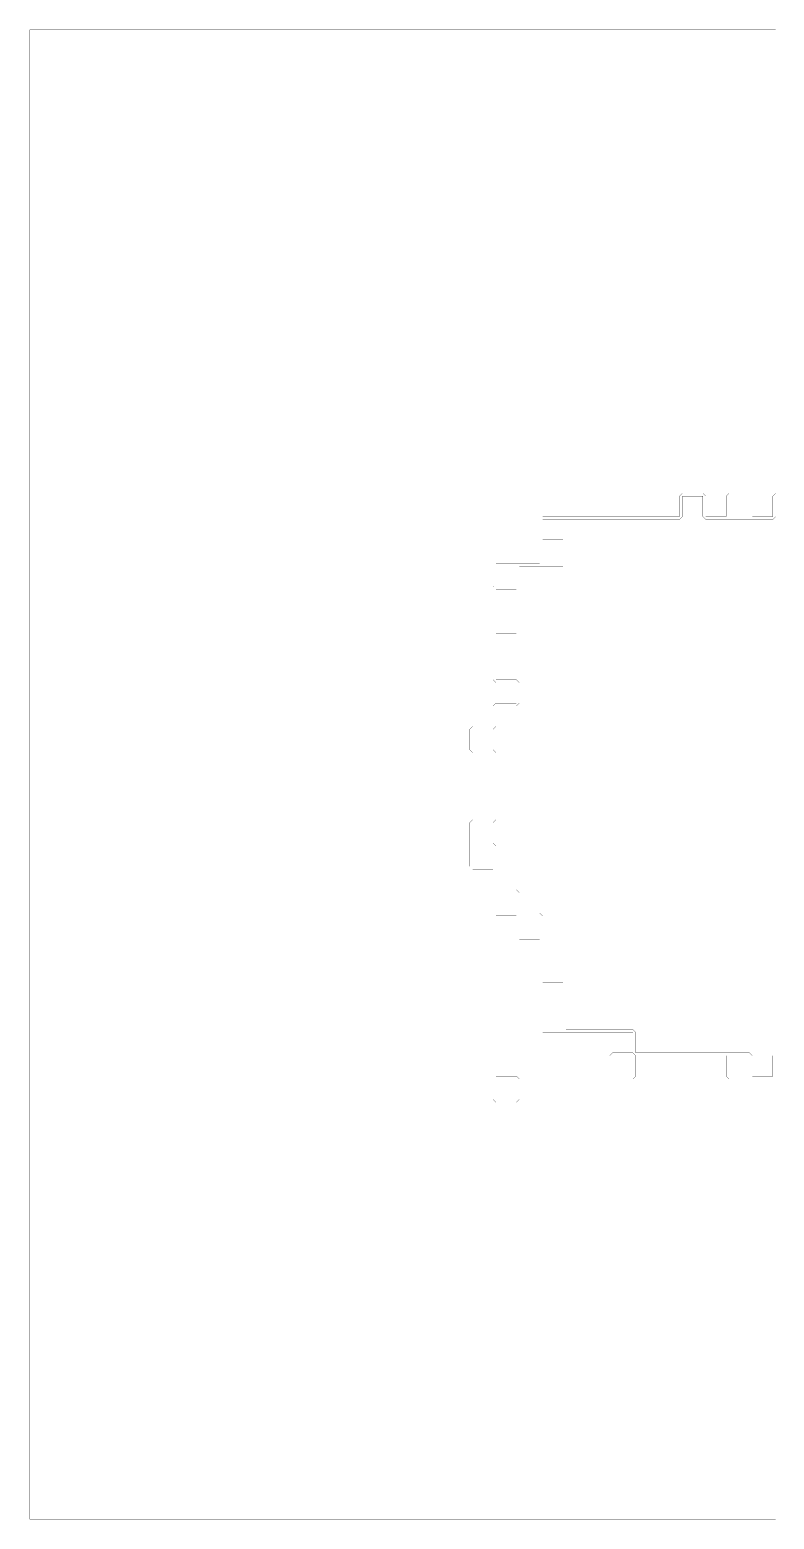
# Model space of a CAD drawing. Header units: metres. Extents: x 0 to 4990, y -4990 to 0.
# Drawn here: x 0 to 2495, y -4990 to 0 of the extents above; entities that cross this region are included whole.
import ezdxf

# ---------------------------------------------------------------- set-up
doc = ezdxf.new("R2010")
doc.units = ezdxf.units.M
doc.layers.add('conductor', color=1, linetype='Continuous')
doc.layers.add('substrate', color=5, linetype='Continuous')

msp = doc.modelspace()

# ---------------------------------------------------------------- linework, layer by layer
at = {"layer": 'conductor', "const_width": 0.5}
msp.add_lwpolyline([(2500, -1630.859375), (2490.234375, -1640.625), (2480.46875, -1640.625), (2470.703125, -1640.625), (2460.9375, -1640.625), (2451.171875, -1640.625), (2441.40625, -1640.625), (2431.640625, -1640.625), (2421.875, -1640.625), (2412.109375, -1640.625), (2402.34375, -1640.625), (2392.578125, -1640.625), (2382.8125, -1640.625), (2373.046875, -1640.625), (2363.28125, -1640.625), (2353.515625, -1640.625), (2343.75, -1640.625), (2333.984375, -1640.625), (2324.21875, -1640.625), (2314.453125, -1640.625), (2304.6875, -1640.625), (2294.921875, -1640.625), (2285.15625, -1640.625), (2275.390625, -1640.625), (2265.625, -1640.625), (2255.859375, -1630.859375), (2255.859375, -1621.09375), (2255.859375, -1611.328125), (2255.859375, -1601.5625), (2255.859375, -1591.796875), (2255.859375, -1582.03125), (2255.859375, -1572.265625), (2255.859375, -1562.5), (2246.09375, -1562.5), (2236.328125, -1562.5), (2226.5625, -1562.5), (2216.796875, -1562.5), (2207.03125, -1562.5), (2197.265625, -1562.5), (2187.5, -1562.5), (2187.5, -1572.265625), (2187.5, -1582.03125), (2187.5, -1591.796875), (2187.5, -1601.5625), (2187.5, -1611.328125), (2187.5, -1621.09375), (2187.5, -1630.859375), (2177.734375, -1640.625), (2167.96875, -1640.625), (2158.203125, -1640.625), (2148.4375, -1640.625), (2138.671875, -1640.625), (2128.90625, -1640.625), (2119.140625, -1640.625), (2109.375, -1640.625), (2099.609375, -1640.625), (2089.84375, -1640.625), (2080.078125, -1640.625), (2070.3125, -1640.625), (2060.546875, -1640.625), (2050.78125, -1640.625), (2041.015625, -1640.625), (2031.25, -1640.625), (2021.484375, -1640.625), (2011.71875, -1640.625), (2001.953125, -1640.625), (1992.1875, -1640.625), (1982.421875, -1640.625), (1972.65625, -1640.625), (1962.890625, -1640.625), (1953.125, -1640.625), (1943.359375, -1640.625), (1933.59375, -1640.625), (1923.828125, -1640.625), (1914.0625, -1640.625), (1904.296875, -1640.625), (1894.53125, -1640.625), (1884.765625, -1640.625), (1875, -1640.625), (1865.234375, -1640.625), (1855.46875, -1640.625), (1845.703125, -1640.625), (1835.9375, -1640.625), (1826.171875, -1640.625), (1816.40625, -1640.625), (1806.640625, -1640.625), (1796.875, -1640.625), (1787.109375, -1640.625), (1777.34375, -1640.625), (1767.578125, -1640.625), (1757.8125, -1640.625), (1748.046875, -1640.625), (1738.28125, -1640.625), (1728.515625, -1640.625), (1718.75, -1640.625), (1718.75, -1650.390625), (1718.75, -1660.15625), (1718.75, -1669.921875), (1718.75, -1679.6875), (1718.75, -1689.453125), (1718.75, -1699.21875), (1718.75, -1708.984375), (1728.515625, -1708.984375), (1738.28125, -1708.984375), (1748.046875, -1708.984375), (1757.8125, -1708.984375), (1767.578125, -1708.984375), (1777.34375, -1708.984375), (1787.109375, -1708.984375), (1796.875, -1718.75), (1796.875, -1728.515625), (1796.875, -1738.28125), (1796.875, -1748.046875), (1796.875, -1757.8125), (1796.875, -1767.578125), (1796.875, -1777.34375), (1796.875, -1787.109375), (1787.109375, -1796.875), (1777.34375, -1796.875), (1767.578125, -1796.875), (1757.8125, -1796.875), (1748.046875, -1796.875), (1738.28125, -1796.875), (1728.515625, -1796.875), (1718.75, -1796.875), (1708.984375, -1796.875), (1699.21875, -1796.875), (1689.453125, -1796.875), (1679.6875, -1796.875), (1669.921875, -1796.875), (1660.15625, -1796.875), (1650.390625, -1796.875), (1640.625, -1796.875), (1640.625, -1806.640625), (1640.625, -1816.40625), (1640.625, -1826.171875), (1640.625, -1835.9375), (1640.625, -1845.703125), (1640.625, -1855.46875), (1640.625, -1865.234375), (1640.625, -1875), (1640.625, -1884.765625), (1640.625, -1894.53125), (1640.625, -1904.296875), (1640.625, -1914.0625), (1640.625, -1923.828125), (1640.625, -1933.59375), (1640.625, -1943.359375), (1640.625, -1953.125), (1640.625, -1962.890625), (1640.625, -1972.65625), (1640.625, -1982.421875), (1640.625, -1992.1875), (1640.625, -2001.953125), (1640.625, -2011.71875), (1640.625, -2021.484375), (1630.859375, -2031.25), (1621.09375, -2031.25), (1611.328125, -2031.25), (1601.5625, -2031.25), (1591.796875, -2031.25), (1582.03125, -2031.25), (1572.265625, -2031.25), (1562.5, -2031.25), (1562.5, -2041.015625), (1562.5, -2050.78125), (1562.5, -2060.546875), (1562.5, -2070.3125), (1562.5, -2080.078125), (1562.5, -2089.84375), (1562.5, -2099.609375), (1562.5, -2109.375), (1562.5, -2119.140625), (1562.5, -2128.90625), (1562.5, -2138.671875), (1562.5, -2148.4375), (1562.5, -2158.203125), (1562.5, -2167.96875), (1562.5, -2177.734375), (1572.265625, -2177.734375), (1582.03125, -2177.734375), (1591.796875, -2177.734375), (1601.5625, -2177.734375), (1611.328125, -2177.734375), (1621.09375, -2177.734375), (1630.859375, -2177.734375), (1640.625, -2187.5), (1640.625, -2197.265625), (1640.625, -2207.03125), (1640.625, -2216.796875), (1640.625, -2226.5625), (1640.625, -2236.328125), (1640.625, -2246.09375), (1640.625, -2255.859375), (1630.859375, -2265.625), (1621.09375, -2265.625), (1611.328125, -2265.625), (1601.5625, -2265.625), (1591.796875, -2265.625), (1582.03125, -2265.625), (1572.265625, -2265.625), (1562.5, -2265.625), (1562.5, -2275.390625), (1562.5, -2285.15625), (1562.5, -2294.921875), (1562.5, -2304.6875), (1562.5, -2314.453125), (1562.5, -2324.21875), (1562.5, -2333.984375), (1552.734375, -2343.75), (1542.96875, -2343.75), (1533.203125, -2343.75), (1523.4375, -2343.75), (1513.671875, -2343.75), (1503.90625, -2343.75), (1494.140625, -2343.75), (1484.375, -2343.75), (1484.375, -2353.515625), (1484.375, -2363.28125), (1484.375, -2373.046875), (1484.375, -2382.8125), (1484.375, -2392.578125), (1484.375, -2402.34375), (1484.375, -2412.109375), (1494.140625, -2412.109375), (1503.90625, -2412.109375), (1513.671875, -2412.109375), (1523.4375, -2412.109375), (1533.203125, -2412.109375), (1542.96875, -2412.109375), (1552.734375, -2412.109375), (1562.5, -2421.875), (1562.5, -2431.640625), (1562.5, -2441.40625), (1562.5, -2451.171875), (1562.5, -2460.9375), (1562.5, -2470.703125), (1562.5, -2480.46875), (1562.5, -2490.234375), (1562.5, -2500), (1562.5, -2509.765625), (1562.5, -2519.53125), (1562.5, -2529.296875), (1562.5, -2539.0625), (1562.5, -2548.828125), (1562.5, -2558.59375), (1562.5, -2568.359375), (1562.5, -2578.125), (1562.5, -2587.890625), (1562.5, -2597.65625), (1562.5, -2607.421875), (1562.5, -2617.1875), (1562.5, -2626.953125), (1562.5, -2636.71875), (1562.5, -2646.484375), (1552.734375, -2656.25), (1542.96875, -2656.25), (1533.203125, -2656.25), (1523.4375, -2656.25), (1513.671875, -2656.25), (1503.90625, -2656.25), (1494.140625, -2656.25), (1484.375, -2656.25), (1484.375, -2666.015625), (1484.375, -2675.78125), (1484.375, -2685.546875), (1484.375, -2695.3125), (1484.375, -2705.078125), (1484.375, -2714.84375), (1484.375, -2724.609375), (1494.140625, -2724.609375), (1503.90625, -2724.609375), (1513.671875, -2724.609375), (1523.4375, -2724.609375), (1533.203125, -2724.609375), (1542.96875, -2724.609375), (1552.734375, -2724.609375), (1562.5, -2734.375), (1562.5, -2744.140625), (1562.5, -2753.90625), (1562.5, -2763.671875), (1562.5, -2773.4375), (1562.5, -2783.203125), (1562.5, -2792.96875), (1562.5, -2802.734375), (1562.5, -2812.5), (1562.5, -2822.265625), (1562.5, -2832.03125), (1562.5, -2841.796875), (1562.5, -2851.5625), (1562.5, -2861.328125), (1562.5, -2871.09375), (1562.5, -2880.859375), (1572.265625, -2880.859375), (1582.03125, -2880.859375), (1591.796875, -2880.859375), (1601.5625, -2880.859375), (1611.328125, -2880.859375), (1621.09375, -2880.859375), (1630.859375, -2880.859375), (1640.625, -2890.625), (1640.625, -2900.390625), (1640.625, -2910.15625), (1640.625, -2919.921875), (1640.625, -2929.6875), (1640.625, -2939.453125), (1640.625, -2949.21875), (1640.625, -2958.984375), (1650.390625, -2958.984375), (1660.15625, -2958.984375), (1669.921875, -2958.984375), (1679.6875, -2958.984375), (1689.453125, -2958.984375), (1699.21875, -2958.984375), (1708.984375, -2958.984375), (1718.75, -2968.75), (1718.75, -2978.515625), (1718.75, -2988.28125), (1718.75, -2998.046875), (1718.75, -3007.8125), (1718.75, -3017.578125), (1718.75, -3027.34375), (1718.75, -3037.109375), (1718.75, -3046.875), (1718.75, -3056.640625), (1718.75, -3066.40625), (1718.75, -3076.171875), (1718.75, -3085.9375), (1718.75, -3095.703125), (1718.75, -3105.46875), (1718.75, -3115.234375), (1718.75, -3125), (1718.75, -3134.765625), (1718.75, -3144.53125), (1718.75, -3154.296875), (1718.75, -3164.0625), (1718.75, -3173.828125), (1718.75, -3183.59375), (1718.75, -3193.359375), (1728.515625, -3193.359375), (1738.28125, -3193.359375), (1748.046875, -3193.359375), (1757.8125, -3193.359375), (1767.578125, -3193.359375), (1777.34375, -3193.359375), (1787.109375, -3193.359375), (1796.875, -3203.125), (1796.875, -3212.890625), (1796.875, -3222.65625), (1796.875, -3232.421875), (1796.875, -3242.1875), (1796.875, -3251.953125), (1796.875, -3261.71875), (1796.875, -3271.484375), (1796.875, -3281.25), (1796.875, -3291.015625), (1796.875, -3300.78125), (1796.875, -3310.546875), (1796.875, -3320.3125), (1796.875, -3330.078125), (1796.875, -3339.84375), (1796.875, -3349.609375), (1806.640625, -3349.609375), (1816.40625, -3349.609375), (1826.171875, -3349.609375), (1835.9375, -3349.609375), (1845.703125, -3349.609375), (1855.46875, -3349.609375), (1865.234375, -3349.609375), (1875, -3349.609375), (1884.765625, -3349.609375), (1894.53125, -3349.609375), (1904.296875, -3349.609375), (1914.0625, -3349.609375), (1923.828125, -3349.609375), (1933.59375, -3349.609375), (1943.359375, -3349.609375), (1953.125, -3349.609375), (1962.890625, -3349.609375), (1972.65625, -3349.609375), (1982.421875, -3349.609375), (1992.1875, -3349.609375), (2001.953125, -3349.609375), (2011.71875, -3349.609375), (2021.484375, -3349.609375), (2031.25, -3359.375), (2031.25, -3369.140625), (2031.25, -3378.90625), (2031.25, -3388.671875), (2031.25, -3398.4375), (2031.25, -3408.203125), (2031.25, -3417.96875), (2031.25, -3427.734375), (2041.015625, -3427.734375), (2050.78125, -3427.734375), (2060.546875, -3427.734375), (2070.3125, -3427.734375), (2080.078125, -3427.734375), (2089.84375, -3427.734375), (2099.609375, -3427.734375), (2109.375, -3427.734375), (2119.140625, -3427.734375), (2128.90625, -3427.734375), (2138.671875, -3427.734375), (2148.4375, -3427.734375), (2158.203125, -3427.734375), (2167.96875, -3427.734375), (2177.734375, -3427.734375), (2187.5, -3427.734375), (2197.265625, -3427.734375), (2207.03125, -3427.734375), (2216.796875, -3427.734375), (2226.5625, -3427.734375), (2236.328125, -3427.734375), (2246.09375, -3427.734375), (2255.859375, -3427.734375), (2265.625, -3427.734375), (2275.390625, -3427.734375), (2285.15625, -3427.734375), (2294.921875, -3427.734375), (2304.6875, -3427.734375), (2314.453125, -3427.734375), (2324.21875, -3427.734375), (2333.984375, -3427.734375), (2343.75, -3427.734375), (2353.515625, -3427.734375), (2363.28125, -3427.734375), (2373.046875, -3427.734375), (2382.8125, -3427.734375), (2392.578125, -3427.734375), (2402.34375, -3427.734375), (2412.109375, -3427.734375), (2421.875, -3437.5), (2421.875, -3447.265625), (2421.875, -3457.03125), (2421.875, -3466.796875), (2421.875, -3476.5625), (2421.875, -3486.328125), (2421.875, -3496.09375), (2421.875, -3505.859375), (2431.640625, -3505.859375), (2441.40625, -3505.859375), (2451.171875, -3505.859375), (2460.9375, -3505.859375), (2470.703125, -3505.859375), (2480.46875, -3505.859375), (2490.234375, -3505.859375), (2490.234375, -3496.09375), (2490.234375, -3486.328125), (2490.234375, -3476.5625), (2490.234375, -3466.796875), (2490.234375, -3457.03125), (2490.234375, -3447.265625), (2490.234375, -3437.5), (2500, -3427.734375)], dxfattribs=at)
at = {"layer": 'substrate', "const_width": 0.5}
for points in [[(2500, 0), (2490.234375, 0), (2480.46875, 0), (2470.703125, 0), (2460.9375, 0), (2451.171875, 0), (2441.40625, 0), (2431.640625, 0), (2421.875, 0), (2412.109375, 0), (2402.34375, 0), (2392.578125, 0), (2382.8125, 0), (2373.046875, 0), (2363.28125, 0), (2353.515625, 0), (2343.75, 0), (2333.984375, 0), (2324.21875, 0), (2314.453125, 0), (2304.6875, 0), (2294.921875, 0), (2285.15625, 0), (2275.390625, 0), (2265.625, 0), (2255.859375, 0), (2246.09375, 0), (2236.328125, 0), (2226.5625, 0), (2216.796875, 0), (2207.03125, 0), (2197.265625, 0), (2187.5, 0), (2177.734375, 0), (2167.96875, 0), (2158.203125, 0), (2148.4375, 0), (2138.671875, 0), (2128.90625, 0), (2119.140625, 0), (2109.375, 0), (2099.609375, 0), (2089.84375, 0), (2080.078125, 0), (2070.3125, 0), (2060.546875, 0), (2050.78125, 0), (2041.015625, 0), (2031.25, 0), (2021.484375, 0), (2011.71875, 0), (2001.953125, 0), (1992.1875, 0), (1982.421875, 0), (1972.65625, 0), (1962.890625, 0), (1953.125, 0), (1943.359375, 0), (1933.59375, 0), (1923.828125, 0), (1914.0625, 0), (1904.296875, 0), (1894.53125, 0), (1884.765625, 0), (1875, 0), (1865.234375, 0), (1855.46875, 0), (1845.703125, 0), (1835.9375, 0), (1826.171875, 0), (1816.40625, 0), (1806.640625, 0), (1796.875, 0), (1787.109375, 0), (1777.34375, 0), (1767.578125, 0), (1757.8125, 0), (1748.046875, 0), (1738.28125, 0), (1728.515625, 0), (1718.75, 0), (1708.984375, 0), (1699.21875, 0), (1689.453125, 0), (1679.6875, 0), (1669.921875, 0), (1660.15625, 0), (1650.390625, 0), (1640.625, 0), (1630.859375, 0), (1621.09375, 0), (1611.328125, 0), (1601.5625, 0), (1591.796875, 0), (1582.03125, 0), (1572.265625, 0), (1562.5, 0), (1552.734375, 0), (1542.96875, 0), (1533.203125, 0), (1523.4375, 0), (1513.671875, 0), (1503.90625, 0), (1494.140625, 0), (1484.375, 0), (1474.609375, 0), (1464.84375, 0), (1455.078125, 0), (1445.3125, 0), (1435.546875, 0), (1425.78125, 0), (1416.015625, 0), (1406.25, 0), (1396.484375, 0), (1386.71875, 0), (1376.953125, 0), (1367.1875, 0), (1357.421875, 0), (1347.65625, 0), (1337.890625, 0), (1328.125, 0), (1318.359375, 0), (1308.59375, 0), (1298.828125, 0), (1289.0625, 0), (1279.296875, 0), (1269.53125, 0), (1259.765625, 0), (1250, 0), (1240.234375, 0), (1230.46875, 0), (1220.703125, 0), (1210.9375, 0), (1201.171875, 0), (1191.40625, 0), (1181.640625, 0), (1171.875, 0), (1162.109375, 0), (1152.34375, 0), (1142.578125, 0), (1132.8125, 0), (1123.046875, 0), (1113.28125, 0), (1103.515625, 0), (1093.75, 0), (1083.984375, 0), (1074.21875, 0), (1064.453125, 0), (1054.6875, 0), (1044.921875, 0), (1035.15625, 0), (1025.390625, 0), (1015.625, 0), (1005.859375, 0), (996.09375, 0), (986.328125, 0), (976.5625, 0), (966.796875, 0), (957.03125, 0), (947.265625, 0), (937.5, 0), (927.734375, 0), (917.96875, 0), (908.203125, 0), (898.4375, 0), (888.671875, 0), (878.90625, 0), (869.140625, 0), (859.375, 0), (849.609375, 0), (839.84375, 0), (830.078125, 0), (820.3125, 0), (810.546875, 0), (800.78125, 0), (791.015625, 0), (781.25, 0), (771.484375, 0), (761.71875, 0), (751.953125, 0), (742.1875, 0), (732.421875, 0), (722.65625, 0), (712.890625, 0), (703.125, 0), (693.359375, 0), (683.59375, 0), (673.828125, 0), (664.0625, 0), (654.296875, 0), (644.53125, 0), (634.765625, 0), (625, 0), (615.234375, 0), (605.46875, 0), (595.703125, 0), (585.9375, 0), (576.171875, 0), (566.40625, 0), (556.640625, 0), (546.875, 0), (537.109375, 0), (527.34375, 0), (517.578125, 0), (507.8125, 0), (498.046875, 0), (488.28125, 0), (478.515625, 0), (468.75, 0), (458.984375, 0), (449.21875, 0), (439.453125, 0), (429.6875, 0), (419.921875, 0), (410.15625, 0), (400.390625, 0), (390.625, 0), (380.859375, 0), (371.09375, 0), (361.328125, 0), (351.5625, 0), (341.796875, 0), (332.03125, 0), (322.265625, 0), (312.5, 0), (302.734375, 0), (292.96875, 0), (283.203125, 0), (273.4375, 0), (263.671875, 0), (253.90625, 0), (244.140625, 0), (234.375, 0), (224.609375, 0), (214.84375, 0), (205.078125, 0), (195.3125, 0), (185.546875, 0), (175.78125, 0), (166.015625, 0), (156.25, 0), (146.484375, 0), (136.71875, 0), (126.953125, 0), (117.1875, 0), (107.421875, 0), (97.65625, 0), (87.890625, 0), (78.125, 0), (68.359375, 0), (58.59375, 0), (48.828125, 0), (39.0625, 0), (29.296875, 0), (19.53125, 0), (9.765625, 0), (0, 0), (0, -9.765625), (0, -19.53125), (0, -29.296875), (0, -39.0625), (0, -48.828125), (0, -58.59375), (0, -68.359375), (0, -78.125), (0, -87.890625), (0, -97.65625), (0, -107.421875), (0, -117.1875), (0, -126.953125), (0, -136.71875), (0, -146.484375), (0, -156.25), (0, -166.015625), (0, -175.78125), (0, -185.546875), (0, -195.3125), (0, -205.078125), (0, -214.84375), (0, -224.609375), (0, -234.375), (0, -244.140625), (0, -253.90625), (0, -263.671875), (0, -273.4375), (0, -283.203125), (0, -292.96875), (0, -302.734375), (0, -312.5), (0, -322.265625), (0, -332.03125), (0, -341.796875), (0, -351.5625), (0, -361.328125), (0, -371.09375), (0, -380.859375), (0, -390.625), (0, -400.390625), (0, -410.15625), (0, -419.921875), (0, -429.6875), (0, -439.453125), (0, -449.21875), (0, -458.984375), (0, -468.75), (0, -478.515625), (0, -488.28125), (0, -498.046875), (0, -507.8125), (0, -517.578125), (0, -527.34375), (0, -537.109375), (0, -546.875), (0, -556.640625), (0, -566.40625), (0, -576.171875), (0, -585.9375), (0, -595.703125), (0, -605.46875), (0, -615.234375), (0, -625), (0, -634.765625), (0, -644.53125), (0, -654.296875), (0, -664.0625), (0, -673.828125), (0, -683.59375), (0, -693.359375), (0, -703.125), (0, -712.890625), (0, -722.65625), (0, -732.421875), (0, -742.1875), (0, -751.953125), (0, -761.71875), (0, -771.484375), (0, -781.25), (0, -791.015625), (0, -800.78125), (0, -810.546875), (0, -820.3125), (0, -830.078125), (0, -839.84375), (0, -849.609375), (0, -859.375), (0, -869.140625), (0, -878.90625), (0, -888.671875), (0, -898.4375), (0, -908.203125), (0, -917.96875), (0, -927.734375), (0, -937.5), (0, -947.265625), (0, -957.03125), (0, -966.796875), (0, -976.5625), (0, -986.328125), (0, -996.09375), (0, -1005.859375), (0, -1015.625), (0, -1025.390625), (0, -1035.15625), (0, -1044.921875), (0, -1054.6875), (0, -1064.453125), (0, -1074.21875), (0, -1083.984375), (0, -1093.75), (0, -1103.515625), (0, -1113.28125), (0, -1123.046875), (0, -1132.8125), (0, -1142.578125), (0, -1152.34375), (0, -1162.109375), (0, -1171.875), (0, -1181.640625), (0, -1191.40625), (0, -1201.171875), (0, -1210.9375), (0, -1220.703125), (0, -1230.46875), (0, -1240.234375), (0, -1250), (0, -1259.765625), (0, -1269.53125), (0, -1279.296875), (0, -1289.0625), (0, -1298.828125), (0, -1308.59375), (0, -1318.359375), (0, -1328.125), (0, -1337.890625), (0, -1347.65625), (0, -1357.421875), (0, -1367.1875), (0, -1376.953125), (0, -1386.71875), (0, -1396.484375), (0, -1406.25), (0, -1416.015625), (0, -1425.78125), (0, -1435.546875), (0, -1445.3125), (0, -1455.078125), (0, -1464.84375), (0, -1474.609375), (0, -1484.375), (0, -1494.140625), (0, -1503.90625), (0, -1513.671875), (0, -1523.4375), (0, -1533.203125), (0, -1542.96875), (0, -1552.734375), (0, -1562.5), (0, -1572.265625), (0, -1582.03125), (0, -1591.796875), (0, -1601.5625), (0, -1611.328125), (0, -1621.09375), (0, -1630.859375), (0, -1640.625), (0, -1650.390625), (0, -1660.15625), (0, -1669.921875), (0, -1679.6875), (0, -1689.453125), (0, -1699.21875), (0, -1708.984375), (0, -1718.75), (0, -1728.515625), (0, -1738.28125), (0, -1748.046875), (0, -1757.8125), (0, -1767.578125), (0, -1777.34375), (0, -1787.109375), (0, -1796.875), (0, -1806.640625), (0, -1816.40625), (0, -1826.171875), (0, -1835.9375), (0, -1845.703125), (0, -1855.46875), (0, -1865.234375), (0, -1875), (0, -1884.765625), (0, -1894.53125), (0, -1904.296875), (0, -1914.0625), (0, -1923.828125), (0, -1933.59375), (0, -1943.359375), (0, -1953.125), (0, -1962.890625), (0, -1972.65625), (0, -1982.421875), (0, -1992.1875), (0, -2001.953125), (0, -2011.71875), (0, -2021.484375), (0, -2031.25), (0, -2041.015625), (0, -2050.78125), (0, -2060.546875), (0, -2070.3125), (0, -2080.078125), (0, -2089.84375), (0, -2099.609375), (0, -2109.375), (0, -2119.140625), (0, -2128.90625), (0, -2138.671875), (0, -2148.4375), (0, -2158.203125), (0, -2167.96875), (0, -2177.734375), (0, -2187.5), (0, -2197.265625), (0, -2207.03125), (0, -2216.796875), (0, -2226.5625), (0, -2236.328125), (0, -2246.09375), (0, -2255.859375), (0, -2265.625), (0, -2275.390625), (0, -2285.15625), (0, -2294.921875), (0, -2304.6875), (0, -2314.453125), (0, -2324.21875), (0, -2333.984375), (0, -2343.75), (0, -2353.515625), (0, -2363.28125), (0, -2373.046875), (0, -2382.8125), (0, -2392.578125), (0, -2402.34375), (0, -2412.109375), (0, -2421.875), (0, -2431.640625), (0, -2441.40625), (0, -2451.171875), (0, -2460.9375), (0, -2470.703125), (0, -2480.46875), (0, -2490.234375), (0, -2500), (0, -2509.765625), (0, -2519.53125), (0, -2529.296875), (0, -2539.0625), (0, -2548.828125), (0, -2558.59375), (0, -2568.359375), (0, -2578.125), (0, -2587.890625), (0, -2597.65625), (0, -2607.421875), (0, -2617.1875), (0, -2626.953125), (0, -2636.71875), (0, -2646.484375), (0, -2656.25), (0, -2666.015625), (0, -2675.78125), (0, -2685.546875), (0, -2695.3125), (0, -2705.078125), (0, -2714.84375), (0, -2724.609375), (0, -2734.375), (0, -2744.140625), (0, -2753.90625), (0, -2763.671875), (0, -2773.4375), (0, -2783.203125), (0, -2792.96875), (0, -2802.734375), (0, -2812.5), (0, -2822.265625), (0, -2832.03125), (0, -2841.796875), (0, -2851.5625), (0, -2861.328125), (0, -2871.09375), (0, -2880.859375), (0, -2890.625), (0, -2900.390625), (0, -2910.15625), (0, -2919.921875), (0, -2929.6875), (0, -2939.453125), (0, -2949.21875), (0, -2958.984375), (0, -2968.75), (0, -2978.515625), (0, -2988.28125), (0, -2998.046875), (0, -3007.8125), (0, -3017.578125), (0, -3027.34375), (0, -3037.109375), (0, -3046.875), (0, -3056.640625), (0, -3066.40625), (0, -3076.171875), (0, -3085.9375), (0, -3095.703125), (0, -3105.46875), (0, -3115.234375), (0, -3125), (0, -3134.765625), (0, -3144.53125), (0, -3154.296875), (0, -3164.0625), (0, -3173.828125), (0, -3183.59375), (0, -3193.359375), (0, -3203.125), (0, -3212.890625), (0, -3222.65625), (0, -3232.421875), (0, -3242.1875), (0, -3251.953125), (0, -3261.71875), (0, -3271.484375), (0, -3281.25), (0, -3291.015625), (0, -3300.78125), (0, -3310.546875), (0, -3320.3125), (0, -3330.078125), (0, -3339.84375), (0, -3349.609375), (0, -3359.375), (0, -3369.140625), (0, -3378.90625), (0, -3388.671875), (0, -3398.4375), (0, -3408.203125), (0, -3417.96875), (0, -3427.734375), (0, -3437.5), (0, -3447.265625), (0, -3457.03125), (0, -3466.796875), (0, -3476.5625), (0, -3486.328125), (0, -3496.09375), (0, -3505.859375), (0, -3515.625), (0, -3525.390625), (0, -3535.15625), (0, -3544.921875), (0, -3554.6875), (0, -3564.453125), (0, -3574.21875), (0, -3583.984375), (0, -3593.75), (0, -3603.515625), (0, -3613.28125), (0, -3623.046875), (0, -3632.8125), (0, -3642.578125), (0, -3652.34375), (0, -3662.109375), (0, -3671.875), (0, -3681.640625), (0, -3691.40625), (0, -3701.171875), (0, -3710.9375), (0, -3720.703125), (0, -3730.46875), (0, -3740.234375), (0, -3750), (0, -3759.765625), (0, -3769.53125), (0, -3779.296875), (0, -3789.0625), (0, -3798.828125), (0, -3808.59375), (0, -3818.359375), (0, -3828.125), (0, -3837.890625), (0, -3847.65625), (0, -3857.421875), (0, -3867.1875), (0, -3876.953125), (0, -3886.71875), (0, -3896.484375), (0, -3906.25), (0, -3916.015625), (0, -3925.78125), (0, -3935.546875), (0, -3945.3125), (0, -3955.078125), (0, -3964.84375), (0, -3974.609375), (0, -3984.375), (0, -3994.140625), (0, -4003.90625), (0, -4013.671875), (0, -4023.4375), (0, -4033.203125), (0, -4042.96875), (0, -4052.734375), (0, -4062.5), (0, -4072.265625), (0, -4082.03125), (0, -4091.796875), (0, -4101.5625), (0, -4111.328125), (0, -4121.09375), (0, -4130.859375), (0, -4140.625), (0, -4150.390625), (0, -4160.15625), (0, -4169.921875), (0, -4179.6875), (0, -4189.453125), (0, -4199.21875), (0, -4208.984375), (0, -4218.75), (0, -4228.515625), (0, -4238.28125), (0, -4248.046875), (0, -4257.8125), (0, -4267.578125), (0, -4277.34375), (0, -4287.109375), (0, -4296.875), (0, -4306.640625), (0, -4316.40625), (0, -4326.171875), (0, -4335.9375), (0, -4345.703125), (0, -4355.46875), (0, -4365.234375), (0, -4375), (0, -4384.765625), (0, -4394.53125), (0, -4404.296875), (0, -4414.0625), (0, -4423.828125), (0, -4433.59375), (0, -4443.359375), (0, -4453.125), (0, -4462.890625), (0, -4472.65625), (0, -4482.421875), (0, -4492.1875), (0, -4501.953125), (0, -4511.71875), (0, -4521.484375), (0, -4531.25), (0, -4541.015625), (0, -4550.78125), (0, -4560.546875), (0, -4570.3125), (0, -4580.078125), (0, -4589.84375), (0, -4599.609375), (0, -4609.375), (0, -4619.140625), (0, -4628.90625), (0, -4638.671875), (0, -4648.4375), (0, -4658.203125), (0, -4667.96875), (0, -4677.734375), (0, -4687.5), (0, -4697.265625), (0, -4707.03125), (0, -4716.796875), (0, -4726.5625), (0, -4736.328125), (0, -4746.09375), (0, -4755.859375), (0, -4765.625), (0, -4775.390625), (0, -4785.15625), (0, -4794.921875), (0, -4804.6875), (0, -4814.453125), (0, -4824.21875), (0, -4833.984375), (0, -4843.75), (0, -4853.515625), (0, -4863.28125), (0, -4873.046875), (0, -4882.8125), (0, -4892.578125), (0, -4902.34375), (0, -4912.109375), (0, -4921.875), (0, -4931.640625), (0, -4941.40625), (0, -4951.171875), (0, -4960.9375), (0, -4970.703125), (0, -4980.46875), (0, -4990.234375), (9.765625, -4990.234375), (19.53125, -4990.234375), (29.296875, -4990.234375), (39.0625, -4990.234375), (48.828125, -4990.234375), (58.59375, -4990.234375), (68.359375, -4990.234375), (78.125, -4990.234375), (87.890625, -4990.234375), (97.65625, -4990.234375), (107.421875, -4990.234375), (117.1875, -4990.234375), (126.953125, -4990.234375), (136.71875, -4990.234375), (146.484375, -4990.234375), (156.25, -4990.234375), (166.015625, -4990.234375), (175.78125, -4990.234375), (185.546875, -4990.234375), (195.3125, -4990.234375), (205.078125, -4990.234375), (214.84375, -4990.234375), (224.609375, -4990.234375), (234.375, -4990.234375), (244.140625, -4990.234375), (253.90625, -4990.234375), (263.671875, -4990.234375), (273.4375, -4990.234375), (283.203125, -4990.234375), (292.96875, -4990.234375), (302.734375, -4990.234375), (312.5, -4990.234375), (322.265625, -4990.234375), (332.03125, -4990.234375), (341.796875, -4990.234375), (351.5625, -4990.234375), (361.328125, -4990.234375), (371.09375, -4990.234375), (380.859375, -4990.234375), (390.625, -4990.234375), (400.390625, -4990.234375), (410.15625, -4990.234375), (419.921875, -4990.234375), (429.6875, -4990.234375), (439.453125, -4990.234375), (449.21875, -4990.234375), (458.984375, -4990.234375), (468.75, -4990.234375), (478.515625, -4990.234375), (488.28125, -4990.234375), (498.046875, -4990.234375), (507.8125, -4990.234375), (517.578125, -4990.234375), (527.34375, -4990.234375), (537.109375, -4990.234375), (546.875, -4990.234375), (556.640625, -4990.234375), (566.40625, -4990.234375), (576.171875, -4990.234375), (585.9375, -4990.234375), (595.703125, -4990.234375), (605.46875, -4990.234375), (615.234375, -4990.234375), (625, -4990.234375), (634.765625, -4990.234375), (644.53125, -4990.234375), (654.296875, -4990.234375), (664.0625, -4990.234375), (673.828125, -4990.234375), (683.59375, -4990.234375), (693.359375, -4990.234375), (703.125, -4990.234375), (712.890625, -4990.234375), (722.65625, -4990.234375), (732.421875, -4990.234375), (742.1875, -4990.234375), (751.953125, -4990.234375), (761.71875, -4990.234375), (771.484375, -4990.234375), (781.25, -4990.234375), (791.015625, -4990.234375), (800.78125, -4990.234375), (810.546875, -4990.234375), (820.3125, -4990.234375), (830.078125, -4990.234375), (839.84375, -4990.234375), (849.609375, -4990.234375), (859.375, -4990.234375), (869.140625, -4990.234375), (878.90625, -4990.234375), (888.671875, -4990.234375), (898.4375, -4990.234375), (908.203125, -4990.234375), (917.96875, -4990.234375), (927.734375, -4990.234375), (937.5, -4990.234375), (947.265625, -4990.234375), (957.03125, -4990.234375), (966.796875, -4990.234375), (976.5625, -4990.234375), (986.328125, -4990.234375), (996.09375, -4990.234375), (1005.859375, -4990.234375), (1015.625, -4990.234375), (1025.390625, -4990.234375), (1035.15625, -4990.234375), (1044.921875, -4990.234375), (1054.6875, -4990.234375), (1064.453125, -4990.234375), (1074.21875, -4990.234375), (1083.984375, -4990.234375), (1093.75, -4990.234375), (1103.515625, -4990.234375), (1113.28125, -4990.234375), (1123.046875, -4990.234375), (1132.8125, -4990.234375), (1142.578125, -4990.234375), (1152.34375, -4990.234375), (1162.109375, -4990.234375), (1171.875, -4990.234375), (1181.640625, -4990.234375), (1191.40625, -4990.234375), (1201.171875, -4990.234375), (1210.9375, -4990.234375), (1220.703125, -4990.234375), (1230.46875, -4990.234375), (1240.234375, -4990.234375), (1250, -4990.234375), (1259.765625, -4990.234375), (1269.53125, -4990.234375), (1279.296875, -4990.234375), (1289.0625, -4990.234375), (1298.828125, -4990.234375), (1308.59375, -4990.234375), (1318.359375, -4990.234375), (1328.125, -4990.234375), (1337.890625, -4990.234375), (1347.65625, -4990.234375), (1357.421875, -4990.234375), (1367.1875, -4990.234375), (1376.953125, -4990.234375), (1386.71875, -4990.234375), (1396.484375, -4990.234375), (1406.25, -4990.234375), (1416.015625, -4990.234375), (1425.78125, -4990.234375), (1435.546875, -4990.234375), (1445.3125, -4990.234375), (1455.078125, -4990.234375), (1464.84375, -4990.234375), (1474.609375, -4990.234375), (1484.375, -4990.234375), (1494.140625, -4990.234375), (1503.90625, -4990.234375), (1513.671875, -4990.234375), (1523.4375, -4990.234375), (1533.203125, -4990.234375), (1542.96875, -4990.234375), (1552.734375, -4990.234375), (1562.5, -4990.234375), (1572.265625, -4990.234375), (1582.03125, -4990.234375), (1591.796875, -4990.234375), (1601.5625, -4990.234375), (1611.328125, -4990.234375), (1621.09375, -4990.234375), (1630.859375, -4990.234375), (1640.625, -4990.234375), (1650.390625, -4990.234375), (1660.15625, -4990.234375), (1669.921875, -4990.234375), (1679.6875, -4990.234375), (1689.453125, -4990.234375), (1699.21875, -4990.234375), (1708.984375, -4990.234375), (1718.75, -4990.234375), (1728.515625, -4990.234375), (1738.28125, -4990.234375), (1748.046875, -4990.234375), (1757.8125, -4990.234375), (1767.578125, -4990.234375), (1777.34375, -4990.234375), (1787.109375, -4990.234375), (1796.875, -4990.234375), (1806.640625, -4990.234375), (1816.40625, -4990.234375), (1826.171875, -4990.234375), (1835.9375, -4990.234375), (1845.703125, -4990.234375), (1855.46875, -4990.234375), (1865.234375, -4990.234375), (1875, -4990.234375), (1884.765625, -4990.234375), (1894.53125, -4990.234375), (1904.296875, -4990.234375), (1914.0625, -4990.234375), (1923.828125, -4990.234375), (1933.59375, -4990.234375), (1943.359375, -4990.234375), (1953.125, -4990.234375), (1962.890625, -4990.234375), (1972.65625, -4990.234375), (1982.421875, -4990.234375), (1992.1875, -4990.234375), (2001.953125, -4990.234375), (2011.71875, -4990.234375), (2021.484375, -4990.234375), (2031.25, -4990.234375), (2041.015625, -4990.234375), (2050.78125, -4990.234375), (2060.546875, -4990.234375), (2070.3125, -4990.234375), (2080.078125, -4990.234375), (2089.84375, -4990.234375), (2099.609375, -4990.234375), (2109.375, -4990.234375), (2119.140625, -4990.234375), (2128.90625, -4990.234375), (2138.671875, -4990.234375), (2148.4375, -4990.234375), (2158.203125, -4990.234375), (2167.96875, -4990.234375), (2177.734375, -4990.234375), (2187.5, -4990.234375), (2197.265625, -4990.234375), (2207.03125, -4990.234375), (2216.796875, -4990.234375), (2226.5625, -4990.234375), (2236.328125, -4990.234375), (2246.09375, -4990.234375), (2255.859375, -4990.234375), (2265.625, -4990.234375), (2275.390625, -4990.234375), (2285.15625, -4990.234375), (2294.921875, -4990.234375), (2304.6875, -4990.234375), (2314.453125, -4990.234375), (2324.21875, -4990.234375), (2333.984375, -4990.234375), (2343.75, -4990.234375), (2353.515625, -4990.234375), (2363.28125, -4990.234375), (2373.046875, -4990.234375), (2382.8125, -4990.234375), (2392.578125, -4990.234375), (2402.34375, -4990.234375), (2412.109375, -4990.234375), (2421.875, -4990.234375), (2431.640625, -4990.234375), (2441.40625, -4990.234375), (2451.171875, -4990.234375), (2460.9375, -4990.234375), (2470.703125, -4990.234375), (2480.46875, -4990.234375), (2490.234375, -4990.234375), (2500, -4990.234375)], [(2500, -3515.625), (2490.234375, -3515.625), (2480.46875, -3515.625), (2470.703125, -3515.625), (2460.9375, -3515.625), (2451.171875, -3515.625), (2441.40625, -3515.625), (2431.640625, -3515.625), (2421.875, -3515.625), (2412.109375, -3515.625), (2402.34375, -3515.625), (2392.578125, -3515.625), (2382.8125, -3515.625), (2373.046875, -3515.625), (2363.28125, -3515.625), (2353.515625, -3515.625), (2343.75, -3515.625), (2333.984375, -3505.859375), (2333.984375, -3496.09375), (2333.984375, -3486.328125), (2333.984375, -3476.5625), (2333.984375, -3466.796875), (2333.984375, -3457.03125), (2333.984375, -3447.265625), (2333.984375, -3437.5), (2324.21875, -3437.5), (2314.453125, -3437.5), (2304.6875, -3437.5), (2294.921875, -3437.5), (2285.15625, -3437.5), (2275.390625, -3437.5), (2265.625, -3437.5), (2255.859375, -3437.5), (2246.09375, -3437.5), (2236.328125, -3437.5), (2226.5625, -3437.5), (2216.796875, -3437.5), (2207.03125, -3437.5), (2197.265625, -3437.5), (2187.5, -3437.5), (2177.734375, -3437.5), (2167.96875, -3437.5), (2158.203125, -3437.5), (2148.4375, -3437.5), (2138.671875, -3437.5), (2128.90625, -3437.5), (2119.140625, -3437.5), (2109.375, -3437.5), (2099.609375, -3437.5), (2089.84375, -3437.5), (2080.078125, -3437.5), (2070.3125, -3437.5), (2060.546875, -3437.5), (2050.78125, -3437.5), (2041.015625, -3437.5), (2031.25, -3437.5), (2021.484375, -3427.734375), (2021.484375, -3417.96875), (2021.484375, -3408.203125), (2021.484375, -3398.4375), (2021.484375, -3388.671875), (2021.484375, -3378.90625), (2021.484375, -3369.140625), (2021.484375, -3359.375), (2011.71875, -3359.375), (2001.953125, -3359.375), (1992.1875, -3359.375), (1982.421875, -3359.375), (1972.65625, -3359.375), (1962.890625, -3359.375), (1953.125, -3359.375), (1943.359375, -3359.375), (1933.59375, -3359.375), (1923.828125, -3359.375), (1914.0625, -3359.375), (1904.296875, -3359.375), (1894.53125, -3359.375), (1884.765625, -3359.375), (1875, -3359.375), (1865.234375, -3359.375), (1855.46875, -3359.375), (1845.703125, -3359.375), (1835.9375, -3359.375), (1826.171875, -3359.375), (1816.40625, -3359.375), (1806.640625, -3359.375), (1796.875, -3359.375), (1787.109375, -3359.375), (1777.34375, -3359.375), (1767.578125, -3359.375), (1757.8125, -3359.375), (1748.046875, -3359.375), (1738.28125, -3359.375), (1728.515625, -3359.375), (1718.75, -3359.375), (1708.984375, -3349.609375), (1708.984375, -3339.84375), (1708.984375, -3330.078125), (1708.984375, -3320.3125), (1708.984375, -3310.546875), (1708.984375, -3300.78125), (1708.984375, -3291.015625), (1708.984375, -3281.25), (1708.984375, -3271.484375), (1708.984375, -3261.71875), (1708.984375, -3251.953125), (1708.984375, -3242.1875), (1708.984375, -3232.421875), (1708.984375, -3222.65625), (1708.984375, -3212.890625), (1708.984375, -3203.125), (1708.984375, -3193.359375), (1708.984375, -3183.59375), (1708.984375, -3173.828125), (1708.984375, -3164.0625), (1708.984375, -3154.296875), (1708.984375, -3144.53125), (1708.984375, -3134.765625), (1708.984375, -3125), (1708.984375, -3115.234375), (1708.984375, -3105.46875), (1708.984375, -3095.703125), (1708.984375, -3085.9375), (1708.984375, -3076.171875), (1708.984375, -3066.40625), (1708.984375, -3056.640625), (1708.984375, -3046.875), (1699.21875, -3046.875), (1689.453125, -3046.875), (1679.6875, -3046.875), (1669.921875, -3046.875), (1660.15625, -3046.875), (1650.390625, -3046.875), (1640.625, -3046.875), (1630.859375, -3037.109375), (1630.859375, -3027.34375), (1630.859375, -3017.578125), (1630.859375, -3007.8125), (1630.859375, -2998.046875), (1630.859375, -2988.28125), (1630.859375, -2978.515625), (1630.859375, -2968.75), (1621.09375, -2968.75), (1611.328125, -2968.75), (1601.5625, -2968.75), (1591.796875, -2968.75), (1582.03125, -2968.75), (1572.265625, -2968.75), (1562.5, -2968.75), (1552.734375, -2958.984375), (1552.734375, -2949.21875), (1552.734375, -2939.453125), (1552.734375, -2929.6875), (1552.734375, -2919.921875), (1552.734375, -2910.15625), (1552.734375, -2900.390625), (1552.734375, -2890.625), (1552.734375, -2880.859375), (1552.734375, -2871.09375), (1552.734375, -2861.328125), (1552.734375, -2851.5625), (1552.734375, -2841.796875), (1552.734375, -2832.03125), (1552.734375, -2822.265625), (1552.734375, -2812.5), (1542.96875, -2812.5), (1533.203125, -2812.5), (1523.4375, -2812.5), (1513.671875, -2812.5), (1503.90625, -2812.5), (1494.140625, -2812.5), (1484.375, -2812.5), (1474.609375, -2802.734375), (1474.609375, -2792.96875), (1474.609375, -2783.203125), (1474.609375, -2773.4375), (1474.609375, -2763.671875), (1474.609375, -2753.90625), (1474.609375, -2744.140625), (1474.609375, -2734.375), (1474.609375, -2724.609375), (1474.609375, -2714.84375), (1474.609375, -2705.078125), (1474.609375, -2695.3125), (1474.609375, -2685.546875), (1474.609375, -2675.78125), (1474.609375, -2666.015625), (1474.609375, -2656.25), (1484.375, -2646.484375), (1494.140625, -2646.484375), (1503.90625, -2646.484375), (1513.671875, -2646.484375), (1523.4375, -2646.484375), (1533.203125, -2646.484375), (1542.96875, -2646.484375), (1552.734375, -2646.484375), (1552.734375, -2636.71875), (1552.734375, -2626.953125), (1552.734375, -2617.1875), (1552.734375, -2607.421875), (1552.734375, -2597.65625), (1552.734375, -2587.890625), (1552.734375, -2578.125), (1552.734375, -2568.359375), (1552.734375, -2558.59375), (1552.734375, -2548.828125), (1552.734375, -2539.0625), (1552.734375, -2529.296875), (1552.734375, -2519.53125), (1552.734375, -2509.765625), (1552.734375, -2500), (1552.734375, -2490.234375), (1552.734375, -2480.46875), (1552.734375, -2470.703125), (1552.734375, -2460.9375), (1552.734375, -2451.171875), (1552.734375, -2441.40625), (1552.734375, -2431.640625), (1552.734375, -2421.875), (1542.96875, -2421.875), (1533.203125, -2421.875), (1523.4375, -2421.875), (1513.671875, -2421.875), (1503.90625, -2421.875), (1494.140625, -2421.875), (1484.375, -2421.875), (1474.609375, -2412.109375), (1474.609375, -2402.34375), (1474.609375, -2392.578125), (1474.609375, -2382.8125), (1474.609375, -2373.046875), (1474.609375, -2363.28125), (1474.609375, -2353.515625), (1474.609375, -2343.75), (1484.375, -2333.984375), (1494.140625, -2333.984375), (1503.90625, -2333.984375), (1513.671875, -2333.984375), (1523.4375, -2333.984375), (1533.203125, -2333.984375), (1542.96875, -2333.984375), (1552.734375, -2333.984375), (1552.734375, -2324.21875), (1552.734375, -2314.453125), (1552.734375, -2304.6875), (1552.734375, -2294.921875), (1552.734375, -2285.15625), (1552.734375, -2275.390625), (1552.734375, -2265.625), (1562.5, -2255.859375), (1572.265625, -2255.859375), (1582.03125, -2255.859375), (1591.796875, -2255.859375), (1601.5625, -2255.859375), (1611.328125, -2255.859375), (1621.09375, -2255.859375), (1630.859375, -2255.859375), (1630.859375, -2246.09375), (1630.859375, -2236.328125), (1630.859375, -2226.5625), (1630.859375, -2216.796875), (1630.859375, -2207.03125), (1630.859375, -2197.265625), (1630.859375, -2187.5), (1621.09375, -2187.5), (1611.328125, -2187.5), (1601.5625, -2187.5), (1591.796875, -2187.5), (1582.03125, -2187.5), (1572.265625, -2187.5), (1562.5, -2187.5), (1552.734375, -2177.734375), (1552.734375, -2167.96875), (1552.734375, -2158.203125), (1552.734375, -2148.4375), (1552.734375, -2138.671875), (1552.734375, -2128.90625), (1552.734375, -2119.140625), (1552.734375, -2109.375), (1552.734375, -2099.609375), (1552.734375, -2089.84375), (1552.734375, -2080.078125), (1552.734375, -2070.3125), (1552.734375, -2060.546875), (1552.734375, -2050.78125), (1552.734375, -2041.015625), (1552.734375, -2031.25), (1562.5, -2021.484375), (1572.265625, -2021.484375), (1582.03125, -2021.484375), (1591.796875, -2021.484375), (1601.5625, -2021.484375), (1611.328125, -2021.484375), (1621.09375, -2021.484375), (1630.859375, -2021.484375), (1630.859375, -2011.71875), (1630.859375, -2001.953125), (1630.859375, -1992.1875), (1630.859375, -1982.421875), (1630.859375, -1972.65625), (1630.859375, -1962.890625), (1630.859375, -1953.125), (1630.859375, -1943.359375), (1630.859375, -1933.59375), (1630.859375, -1923.828125), (1630.859375, -1914.0625), (1630.859375, -1904.296875), (1630.859375, -1894.53125), (1630.859375, -1884.765625), (1630.859375, -1875), (1621.09375, -1875), (1611.328125, -1875), (1601.5625, -1875), (1591.796875, -1875), (1582.03125, -1875), (1572.265625, -1875), (1562.5, -1875), (1552.734375, -1865.234375), (1552.734375, -1855.46875), (1552.734375, -1845.703125), (1552.734375, -1835.9375), (1552.734375, -1826.171875), (1552.734375, -1816.40625), (1552.734375, -1806.640625), (1552.734375, -1796.875), (1562.5, -1787.109375), (1572.265625, -1787.109375), (1582.03125, -1787.109375), (1591.796875, -1787.109375), (1601.5625, -1787.109375), (1611.328125, -1787.109375), (1621.09375, -1787.109375), (1630.859375, -1787.109375), (1640.625, -1787.109375), (1650.390625, -1787.109375), (1660.15625, -1787.109375), (1669.921875, -1787.109375), (1679.6875, -1787.109375), (1689.453125, -1787.109375), (1699.21875, -1787.109375), (1708.984375, -1787.109375), (1708.984375, -1777.34375), (1708.984375, -1767.578125), (1708.984375, -1757.8125), (1708.984375, -1748.046875), (1708.984375, -1738.28125), (1708.984375, -1728.515625), (1708.984375, -1718.75), (1708.984375, -1708.984375), (1708.984375, -1699.21875), (1708.984375, -1689.453125), (1708.984375, -1679.6875), (1708.984375, -1669.921875), (1708.984375, -1660.15625), (1708.984375, -1650.390625), (1708.984375, -1640.625), (1718.75, -1630.859375), (1728.515625, -1630.859375), (1738.28125, -1630.859375), (1748.046875, -1630.859375), (1757.8125, -1630.859375), (1767.578125, -1630.859375), (1777.34375, -1630.859375), (1787.109375, -1630.859375), (1796.875, -1630.859375), (1806.640625, -1630.859375), (1816.40625, -1630.859375), (1826.171875, -1630.859375), (1835.9375, -1630.859375), (1845.703125, -1630.859375), (1855.46875, -1630.859375), (1865.234375, -1630.859375), (1875, -1630.859375), (1884.765625, -1630.859375), (1894.53125, -1630.859375), (1904.296875, -1630.859375), (1914.0625, -1630.859375), (1923.828125, -1630.859375), (1933.59375, -1630.859375), (1943.359375, -1630.859375), (1953.125, -1630.859375), (1962.890625, -1630.859375), (1972.65625, -1630.859375), (1982.421875, -1630.859375), (1992.1875, -1630.859375), (2001.953125, -1630.859375), (2011.71875, -1630.859375), (2021.484375, -1630.859375), (2031.25, -1630.859375), (2041.015625, -1630.859375), (2050.78125, -1630.859375), (2060.546875, -1630.859375), (2070.3125, -1630.859375), (2080.078125, -1630.859375), (2089.84375, -1630.859375), (2099.609375, -1630.859375), (2109.375, -1630.859375), (2119.140625, -1630.859375), (2128.90625, -1630.859375), (2138.671875, -1630.859375), (2148.4375, -1630.859375), (2158.203125, -1630.859375), (2167.96875, -1630.859375), (2177.734375, -1630.859375), (2177.734375, -1621.09375), (2177.734375, -1611.328125), (2177.734375, -1601.5625), (2177.734375, -1591.796875), (2177.734375, -1582.03125), (2177.734375, -1572.265625), (2177.734375, -1562.5), (2187.5, -1552.734375), (2197.265625, -1552.734375), (2207.03125, -1552.734375), (2216.796875, -1552.734375), (2226.5625, -1552.734375), (2236.328125, -1552.734375), (2246.09375, -1552.734375), (2255.859375, -1552.734375), (2265.625, -1562.5), (2265.625, -1572.265625), (2265.625, -1582.03125), (2265.625, -1591.796875), (2265.625, -1601.5625), (2265.625, -1611.328125), (2265.625, -1621.09375), (2265.625, -1630.859375), (2275.390625, -1630.859375), (2285.15625, -1630.859375), (2294.921875, -1630.859375), (2304.6875, -1630.859375), (2314.453125, -1630.859375), (2324.21875, -1630.859375), (2333.984375, -1630.859375), (2333.984375, -1621.09375), (2333.984375, -1611.328125), (2333.984375, -1601.5625), (2333.984375, -1591.796875), (2333.984375, -1582.03125), (2333.984375, -1572.265625), (2333.984375, -1562.5), (2343.75, -1552.734375), (2353.515625, -1552.734375), (2363.28125, -1552.734375), (2373.046875, -1552.734375), (2382.8125, -1552.734375), (2392.578125, -1552.734375), (2402.34375, -1552.734375), (2412.109375, -1552.734375), (2421.875, -1562.5), (2421.875, -1572.265625), (2421.875, -1582.03125), (2421.875, -1591.796875), (2421.875, -1601.5625), (2421.875, -1611.328125), (2421.875, -1621.09375), (2421.875, -1630.859375), (2431.640625, -1630.859375), (2441.40625, -1630.859375), (2451.171875, -1630.859375), (2460.9375, -1630.859375), (2470.703125, -1630.859375), (2480.46875, -1630.859375), (2490.234375, -1630.859375), (2490.234375, -1621.09375), (2490.234375, -1611.328125), (2490.234375, -1601.5625), (2490.234375, -1591.796875), (2490.234375, -1582.03125), (2490.234375, -1572.265625), (2490.234375, -1562.5), (2500, -1552.734375)]]:
    msp.add_lwpolyline(points, dxfattribs=at)
for points in [[(1943.359375, -3437.5), (1953.125, -3427.734375), (1962.890625, -3427.734375), (1972.65625, -3427.734375), (1982.421875, -3427.734375), (1992.1875, -3427.734375), (2001.953125, -3427.734375), (2011.71875, -3427.734375), (2021.484375, -3427.734375), (2031.25, -3437.5), (2031.25, -3447.265625), (2031.25, -3457.03125), (2031.25, -3466.796875), (2031.25, -3476.5625), (2031.25, -3486.328125), (2031.25, -3496.09375), (2031.25, -3505.859375), (2021.484375, -3515.625), (2011.71875, -3515.625), (2001.953125, -3515.625), (1992.1875, -3515.625), (1982.421875, -3515.625), (1972.65625, -3515.625), (1962.890625, -3515.625), (1953.125, -3515.625), (1943.359375, -3505.859375), (1943.359375, -3496.09375), (1943.359375, -3486.328125), (1943.359375, -3476.5625), (1943.359375, -3466.796875), (1943.359375, -3457.03125), (1943.359375, -3447.265625)], [(1552.734375, -3515.625), (1562.5, -3505.859375), (1572.265625, -3505.859375), (1582.03125, -3505.859375), (1591.796875, -3505.859375), (1601.5625, -3505.859375), (1611.328125, -3505.859375), (1621.09375, -3505.859375), (1630.859375, -3505.859375), (1640.625, -3515.625), (1640.625, -3525.390625), (1640.625, -3535.15625), (1640.625, -3544.921875), (1640.625, -3554.6875), (1640.625, -3564.453125), (1640.625, -3574.21875), (1640.625, -3583.984375), (1630.859375, -3593.75), (1621.09375, -3593.75), (1611.328125, -3593.75), (1601.5625, -3593.75), (1591.796875, -3593.75), (1582.03125, -3593.75), (1572.265625, -3593.75), (1562.5, -3593.75), (1552.734375, -3583.984375), (1552.734375, -3574.21875), (1552.734375, -3564.453125), (1552.734375, -3554.6875), (1552.734375, -3544.921875), (1552.734375, -3535.15625), (1552.734375, -3525.390625)]]:
    msp.add_lwpolyline(points, close=True, dxfattribs=at)

doc.saveas('drawing.dxf')
